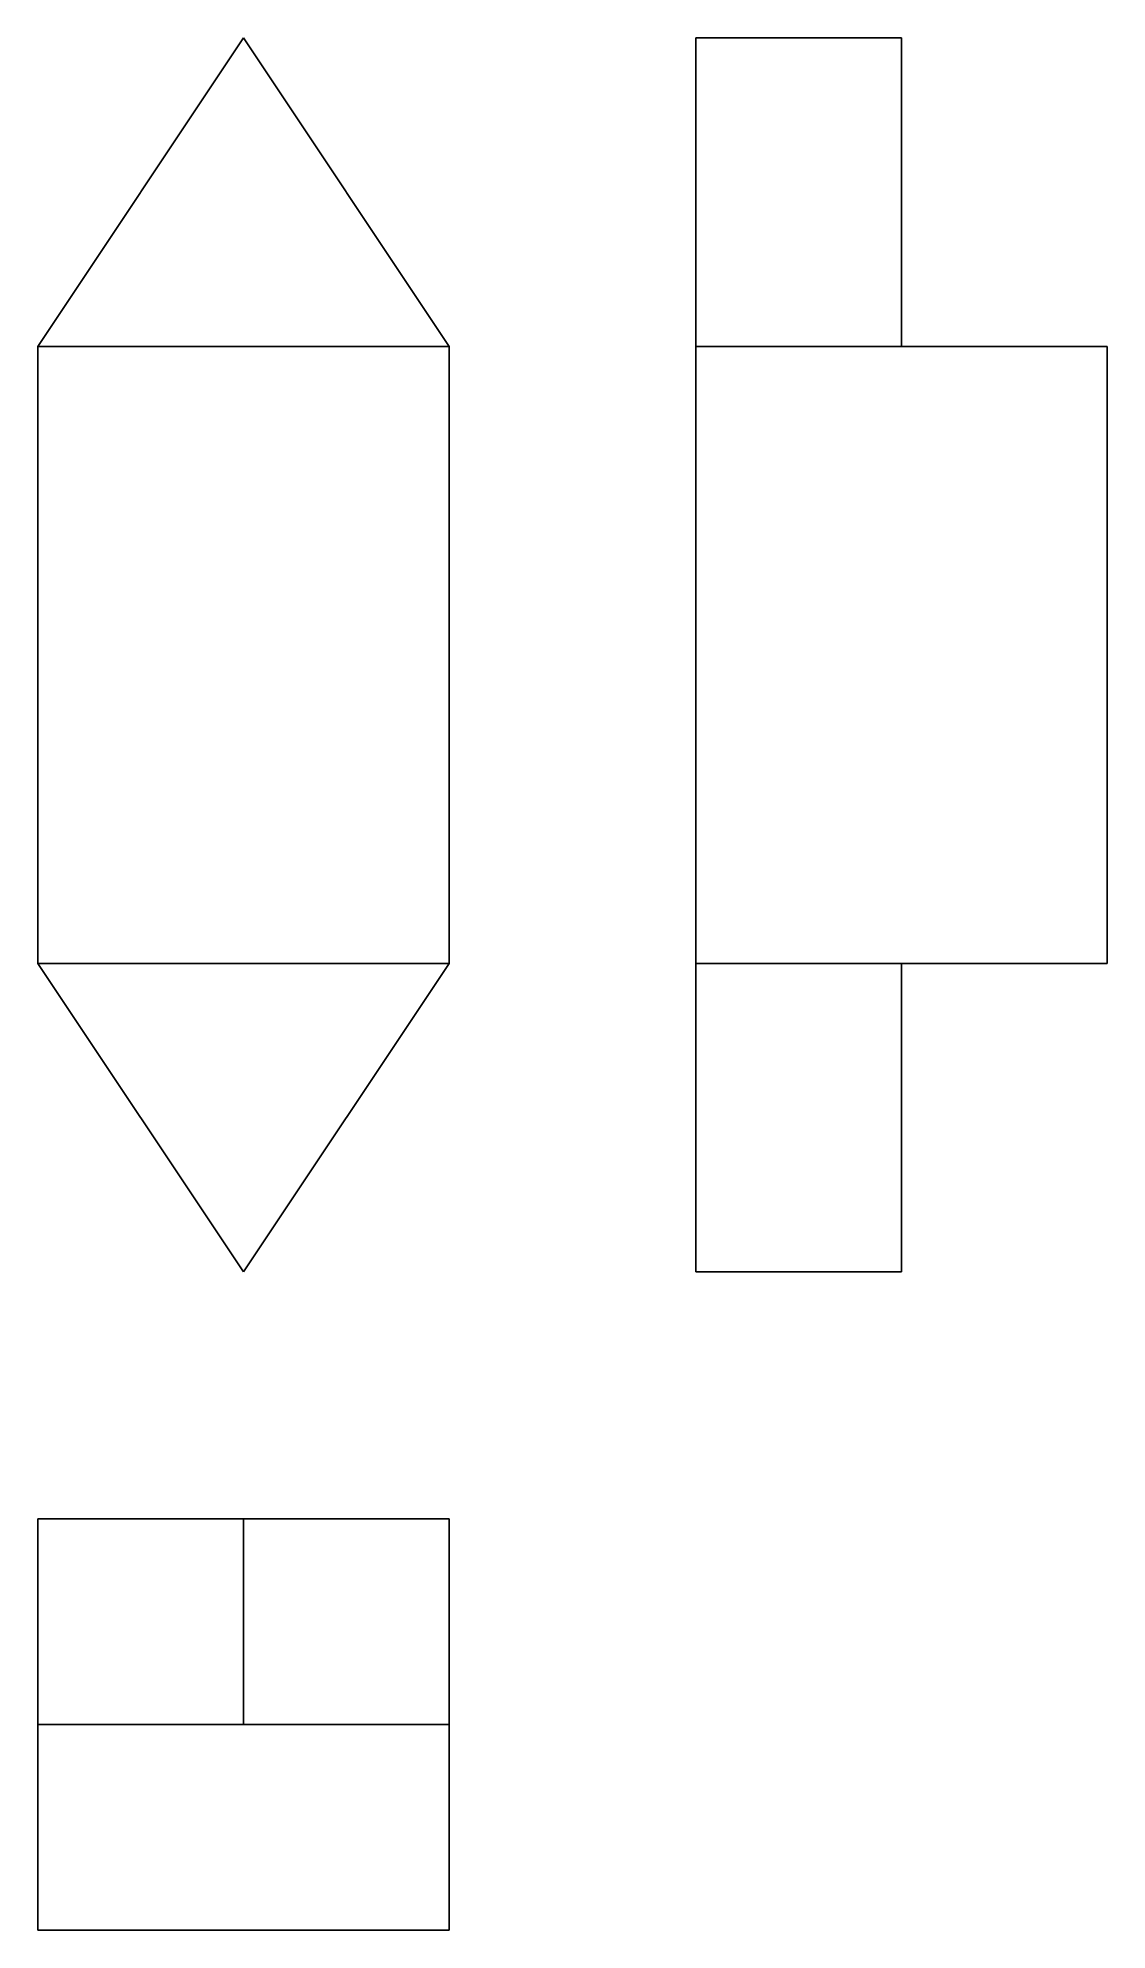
# Model space of a CAD drawing. Extents: x 0 to 0.81, y 0 to 1.43.
import ezdxf

# ---------------------------------------------------------------- set-up
doc = ezdxf.new("R2010")
doc.units = 0
doc.linetypes.add('HIDDEN', pattern=[0.04669, 0.031142, -0.015548])
for name, color, linetype in [('FRONT', 7, 'CONTINUOUS'), ('FRONT_HID', 7, 'HIDDEN'), ('LEFT', 7, 'CONTINUOUS'), ('LEFT_HID', 7, 'HIDDEN'), ('TOP', 7, 'CONTINUOUS'), ('TOP_HID', 7, 'HIDDEN')]:
    doc.layers.add(name, color=color, linetype=linetype)

msp = doc.modelspace()

# ---------------------------------------------------------------- linework, layer by layer
at = {"layer": 'FRONT'}
for p, q in [((0.155632, 1.431811), (0, 1.198364)), ((0.311263, 1.198364), (0.155632, 1.431811)), ((0, 1.198364), (0, 0.731469)), ((0.311263, 0.731469), (0.311263, 1.198364)), ((0, 0.731469), (0.155632, 0.498021)), ((0.155632, 0.498021), (0.311263, 0.731469))]:
    msp.add_line(p, q, dxfattribs=at)
at = {"layer": 'FRONT_HID', "linetype": 'HIDDEN'}
for p, q in [((0.155632, 1.198364), (0, 1.198364)), ((0, 1.198364), (0.155632, 1.198364)), ((0.155632, 1.198364), (0.311263, 1.198364)), ((0.311263, 1.198364), (0.155632, 1.198364)), ((0, 0.731469), (0.155632, 0.731469)), ((0.155632, 0.731469), (0, 0.731469)), ((0.155632, 0.731469), (0.311263, 0.731469)), ((0.311263, 0.731469), (0.155632, 0.731469))]:
    msp.add_line(p, q, dxfattribs=at)
at = {"layer": 'LEFT'}
for p, q in [((0.498021, 1.431811), (0.653653, 1.431811)), ((0.498021, 1.431811), (0.498021, 1.198364)), ((0.653653, 1.431811), (0.653653, 1.198364)), ((0.498021, 1.198364), (0.498021, 0.731469)), ((0.498021, 1.198364), (0.653653, 1.198364)), ((0.653653, 1.198364), (0.809284, 1.198364)), ((0.809284, 1.198364), (0.809284, 0.731469)), ((0.498021, 0.731469), (0.498021, 0.498021)), ((0.498021, 0.731469), (0.653653, 0.731469)), ((0.653653, 0.731469), (0.653653, 0.498021)), ((0.653653, 0.731469), (0.809284, 0.731469)), ((0.498021, 0.498021), (0.653653, 0.498021))]:
    msp.add_line(p, q, dxfattribs=at)
at = {"layer": 'LEFT_HID', "linetype": 'HIDDEN'}
for p, q in [((0.498021, 1.353995), (0.498021, 1.431811)), ((0.653653, 1.353995), (0.653653, 1.431811)), ((0.498021, 1.276179), (0.498021, 1.353995)), ((0.653653, 1.276179), (0.653653, 1.353995)), ((0.498021, 1.198364), (0.498021, 1.276179)), ((0.653653, 1.198364), (0.653653, 1.276179)), ((0.498021, 0.653653), (0.498021, 0.731469)), ((0.653653, 0.653653), (0.653653, 0.731469)), ((0.498021, 0.575837), (0.498021, 0.653653)), ((0.653653, 0.575837), (0.653653, 0.653653)), ((0.498021, 0.498021), (0.498021, 0.575837)), ((0.653653, 0.498021), (0.653653, 0.575837))]:
    msp.add_line(p, q, dxfattribs=at)
at = {"layer": 'TOP'}
for p, q in [((0.155632, 0.311263), (0, 0.311263)), ((0, 0.311263), (0, 0.155632)), ((0.155632, 0.311263), (0.155632, 0.155632)), ((0.311263, 0.311263), (0.155632, 0.311263)), ((0.311263, 0.311263), (0.311263, 0.155632)), ((0.155632, 0.155632), (0, 0.155632)), ((0, 0.155632), (0, 0)), ((0.311263, 0.155632), (0.155632, 0.155632)), ((0.311263, 0.155632), (0.311263, 0)), ((0.155632, 0), (0, 0)), ((0.311263, 0), (0.155632, 0))]:
    msp.add_line(p, q, dxfattribs=at)
at = {"layer": 'TOP_HID', "linetype": 'HIDDEN'}
for p, q in [((0.155632, 0.311263), (0.156867, 0.311263)), ((0.156867, 0.311263), (0.155632, 0.311263)), ((0.155632, 0.311263), (0.156867, 0.311263)), ((0.156867, 0.311263), (0.155632, 0.311263)), ((0.156867, 0.311263), (0.158102, 0.311263)), ((0.158102, 0.311263), (0.156867, 0.311263)), ((0.156867, 0.311263), (0.158102, 0.311263)), ((0.158102, 0.311263), (0.156867, 0.311263)), ((0.158102, 0.311263), (0.159337, 0.311263)), ((0.159337, 0.311263), (0.158102, 0.311263)), ((0.158102, 0.311263), (0.159337, 0.311263)), ((0.159337, 0.311263), (0.158102, 0.311263)), ((0.159337, 0.311263), (0.160572, 0.311263)), ((0.160572, 0.311263), (0.159337, 0.311263)), ((0.159337, 0.311263), (0.160572, 0.311263)), ((0.160572, 0.311263), (0.159337, 0.311263)), ((0.160572, 0.311263), (0.161807, 0.311263)), ((0.161807, 0.311263), (0.160572, 0.311263)), ((0.160572, 0.311263), (0.161807, 0.311263)), ((0.161807, 0.311263), (0.160572, 0.311263)), ((0.161807, 0.311263), (0.163043, 0.311263)), ((0.163043, 0.311263), (0.161807, 0.311263)), ((0.161807, 0.311263), (0.163043, 0.311263)), ((0.163043, 0.311263), (0.161807, 0.311263)), ((0.163043, 0.311263), (0.164278, 0.311263)), ((0.164278, 0.311263), (0.163043, 0.311263)), ((0.163043, 0.311263), (0.164278, 0.311263)), ((0.164278, 0.311263), (0.163043, 0.311263)), ((0.164278, 0.311263), (0.165513, 0.311263)), ((0.165513, 0.311263), (0.164278, 0.311263)), ((0.164278, 0.311263), (0.165513, 0.311263)), ((0.165513, 0.311263), (0.164278, 0.311263)), ((0.165513, 0.311263), (0.166748, 0.311263)), ((0.166748, 0.311263), (0.165513, 0.311263)), ((0.165513, 0.311263), (0.166748, 0.311263)), ((0.166748, 0.311263), (0.165513, 0.311263)), ((0.166748, 0.311263), (0.167983, 0.311263)), ((0.167983, 0.311263), (0.166748, 0.311263)), ((0.166748, 0.311263), (0.167983, 0.311263)), ((0.167983, 0.311263), (0.166748, 0.311263)), ((0.167983, 0.311263), (0.169219, 0.311263)), ((0.169219, 0.311263), (0.167983, 0.311263)), ((0.167983, 0.311263), (0.169219, 0.311263)), ((0.169219, 0.311263), (0.167983, 0.311263)), ((0.169219, 0.311263), (0.170454, 0.311263)), ((0.170454, 0.311263), (0.169219, 0.311263)), ((0.169219, 0.311263), (0.170454, 0.311263)), ((0.170454, 0.311263), (0.169219, 0.311263)), ((0.170454, 0.311263), (0.171689, 0.311263)), ((0.171689, 0.311263), (0.170454, 0.311263)), ((0.170454, 0.311263), (0.171689, 0.311263)), ((0.171689, 0.311263), (0.170454, 0.311263)), ((0.171689, 0.311263), (0.172924, 0.311263)), ((0.172924, 0.311263), (0.171689, 0.311263)), ((0.171689, 0.311263), (0.172924, 0.311263)), ((0.172924, 0.311263), (0.171689, 0.311263)), ((0.172924, 0.311263), (0.174159, 0.311263)), ((0.174159, 0.311263), (0.172924, 0.311263)), ((0.172924, 0.311263), (0.174159, 0.311263)), ((0.174159, 0.311263), (0.172924, 0.311263)), ((0.174159, 0.311263), (0.175394, 0.311263)), ((0.175394, 0.311263), (0.174159, 0.311263)), ((0.174159, 0.311263), (0.175394, 0.311263)), ((0.175394, 0.311263), (0.174159, 0.311263)), ((0.175394, 0.311263), (0.17663, 0.311263)), ((0.17663, 0.311263), (0.175394, 0.311263)), ((0.175394, 0.311263), (0.17663, 0.311263)), ((0.17663, 0.311263), (0.175394, 0.311263)), ((0.17663, 0.311263), (0.177865, 0.311263)), ((0.177865, 0.311263), (0.17663, 0.311263)), ((0.17663, 0.311263), (0.177865, 0.311263)), ((0.177865, 0.311263), (0.17663, 0.311263)), ((0.177865, 0.311263), (0.1791, 0.311263)), ((0.1791, 0.311263), (0.177865, 0.311263)), ((0.177865, 0.311263), (0.1791, 0.311263)), ((0.1791, 0.311263), (0.177865, 0.311263)), ((0.1791, 0.311263), (0.180335, 0.311263)), ((0.180335, 0.311263), (0.1791, 0.311263)), ((0.1791, 0.311263), (0.180335, 0.311263)), ((0.180335, 0.311263), (0.1791, 0.311263)), ((0.180335, 0.311263), (0.18157, 0.311263)), ((0.18157, 0.311263), (0.180335, 0.311263)), ((0.180335, 0.311263), (0.18157, 0.311263)), ((0.18157, 0.311263), (0.180335, 0.311263)), ((0.18157, 0.311263), (0.182805, 0.311263)), ((0.182805, 0.311263), (0.18157, 0.311263)), ((0.18157, 0.311263), (0.182805, 0.311263)), ((0.182805, 0.311263), (0.18157, 0.311263)), ((0.182805, 0.311263), (0.184041, 0.311263)), ((0.184041, 0.311263), (0.182805, 0.311263)), ((0.182805, 0.311263), (0.184041, 0.311263)), ((0.184041, 0.311263), (0.182805, 0.311263)), ((0.184041, 0.311263), (0.185276, 0.311263)), ((0.185276, 0.311263), (0.184041, 0.311263)), ((0.184041, 0.311263), (0.185276, 0.311263)), ((0.185276, 0.311263), (0.184041, 0.311263)), ((0.185276, 0.311263), (0.186511, 0.311263)), ((0.186511, 0.311263), (0.185276, 0.311263)), ((0.185276, 0.311263), (0.186511, 0.311263)), ((0.186511, 0.311263), (0.185276, 0.311263)), ((0.186511, 0.311263), (0.187746, 0.311263)), ((0.187746, 0.311263), (0.186511, 0.311263)), ((0.186511, 0.311263), (0.187746, 0.311263)), ((0.187746, 0.311263), (0.186511, 0.311263)), ((0.187746, 0.311263), (0.188981, 0.311263)), ((0.188981, 0.311263), (0.187746, 0.311263)), ((0.187746, 0.311263), (0.188981, 0.311263)), ((0.188981, 0.311263), (0.187746, 0.311263)), ((0.188981, 0.311263), (0.190216, 0.311263)), ((0.190216, 0.311263), (0.188981, 0.311263)), ((0.188981, 0.311263), (0.190216, 0.311263)), ((0.190216, 0.311263), (0.188981, 0.311263)), ((0.190216, 0.311263), (0.191452, 0.311263)), ((0.191452, 0.311263), (0.190216, 0.311263)), ((0.190216, 0.311263), (0.191452, 0.311263)), ((0.191452, 0.311263), (0.190216, 0.311263)), ((0.191452, 0.311263), (0.192687, 0.311263)), ((0.192687, 0.311263), (0.191452, 0.311263)), ((0.191452, 0.311263), (0.192687, 0.311263)), ((0.192687, 0.311263), (0.191452, 0.311263)), ((0.192687, 0.311263), (0.193922, 0.311263)), ((0.193922, 0.311263), (0.192687, 0.311263)), ((0.192687, 0.311263), (0.193922, 0.311263)), ((0.193922, 0.311263), (0.192687, 0.311263)), ((0.155632, 0.155632), (0.156867, 0.155632)), ((0.156867, 0.155632), (0.155632, 0.155632)), ((0.155632, 0.155632), (0.156867, 0.155632)), ((0.156867, 0.155632), (0.155632, 0.155632)), ((0.156867, 0.155632), (0.158102, 0.155632)), ((0.158102, 0.155632), (0.156867, 0.155632)), ((0.156867, 0.155632), (0.158102, 0.155632)), ((0.158102, 0.155632), (0.156867, 0.155632)), ((0.158102, 0.155632), (0.159337, 0.155632)), ((0.159337, 0.155632), (0.158102, 0.155632)), ((0.158102, 0.155632), (0.159337, 0.155632)), ((0.159337, 0.155632), (0.158102, 0.155632)), ((0.159337, 0.155632), (0.160572, 0.155632)), ((0.160572, 0.155632), (0.159337, 0.155632)), ((0.159337, 0.155632), (0.160572, 0.155632)), ((0.160572, 0.155632), (0.159337, 0.155632)), ((0.160572, 0.155632), (0.161807, 0.155632)), ((0.161807, 0.155632), (0.160572, 0.155632)), ((0.160572, 0.155632), (0.161807, 0.155632)), ((0.161807, 0.155632), (0.160572, 0.155632)), ((0.161807, 0.155632), (0.163043, 0.155632)), ((0.163043, 0.155632), (0.161807, 0.155632)), ((0.161807, 0.155632), (0.163043, 0.155632)), ((0.163043, 0.155632), (0.161807, 0.155632)), ((0.163043, 0.155632), (0.164278, 0.155632)), ((0.164278, 0.155632), (0.163043, 0.155632)), ((0.163043, 0.155632), (0.164278, 0.155632)), ((0.164278, 0.155632), (0.163043, 0.155632)), ((0.164278, 0.155632), (0.165513, 0.155632)), ((0.165513, 0.155632), (0.164278, 0.155632)), ((0.164278, 0.155632), (0.165513, 0.155632)), ((0.165513, 0.155632), (0.164278, 0.155632)), ((0.165513, 0.155632), (0.166748, 0.155632)), ((0.166748, 0.155632), (0.165513, 0.155632)), ((0.165513, 0.155632), (0.166748, 0.155632)), ((0.166748, 0.155632), (0.165513, 0.155632)), ((0.166748, 0.155632), (0.167983, 0.155632)), ((0.167983, 0.155632), (0.166748, 0.155632)), ((0.166748, 0.155632), (0.167983, 0.155632)), ((0.167983, 0.155632), (0.166748, 0.155632)), ((0.167983, 0.155632), (0.169219, 0.155632)), ((0.169219, 0.155632), (0.167983, 0.155632)), ((0.167983, 0.155632), (0.169219, 0.155632)), ((0.169219, 0.155632), (0.167983, 0.155632)), ((0.169219, 0.155632), (0.170454, 0.155632)), ((0.170454, 0.155632), (0.169219, 0.155632)), ((0.169219, 0.155632), (0.170454, 0.155632)), ((0.170454, 0.155632), (0.169219, 0.155632)), ((0.170454, 0.155632), (0.171689, 0.155632)), ((0.171689, 0.155632), (0.170454, 0.155632)), ((0.170454, 0.155632), (0.171689, 0.155632)), ((0.171689, 0.155632), (0.170454, 0.155632)), ((0.171689, 0.155632), (0.172924, 0.155632)), ((0.172924, 0.155632), (0.171689, 0.155632)), ((0.171689, 0.155632), (0.172924, 0.155632)), ((0.172924, 0.155632), (0.171689, 0.155632)), ((0.172924, 0.155632), (0.174159, 0.155632)), ((0.174159, 0.155632), (0.172924, 0.155632)), ((0.172924, 0.155632), (0.174159, 0.155632)), ((0.174159, 0.155632), (0.172924, 0.155632)), ((0.174159, 0.155632), (0.175394, 0.155632)), ((0.175394, 0.155632), (0.174159, 0.155632)), ((0.174159, 0.155632), (0.175394, 0.155632)), ((0.175394, 0.155632), (0.174159, 0.155632)), ((0.175394, 0.155632), (0.17663, 0.155632)), ((0.17663, 0.155632), (0.175394, 0.155632)), ((0.175394, 0.155632), (0.17663, 0.155632)), ((0.17663, 0.155632), (0.175394, 0.155632)), ((0.17663, 0.155632), (0.177865, 0.155632)), ((0.177865, 0.155632), (0.17663, 0.155632)), ((0.17663, 0.155632), (0.177865, 0.155632)), ((0.177865, 0.155632), (0.17663, 0.155632)), ((0.177865, 0.155632), (0.1791, 0.155632)), ((0.1791, 0.155632), (0.177865, 0.155632)), ((0.177865, 0.155632), (0.1791, 0.155632)), ((0.1791, 0.155632), (0.177865, 0.155632)), ((0.1791, 0.155632), (0.180335, 0.155632)), ((0.180335, 0.155632), (0.1791, 0.155632)), ((0.1791, 0.155632), (0.180335, 0.155632)), ((0.180335, 0.155632), (0.1791, 0.155632)), ((0.180335, 0.155632), (0.18157, 0.155632)), ((0.18157, 0.155632), (0.180335, 0.155632)), ((0.180335, 0.155632), (0.18157, 0.155632)), ((0.18157, 0.155632), (0.180335, 0.155632)), ((0.18157, 0.155632), (0.182805, 0.155632)), ((0.182805, 0.155632), (0.18157, 0.155632)), ((0.18157, 0.155632), (0.182805, 0.155632)), ((0.182805, 0.155632), (0.18157, 0.155632)), ((0.182805, 0.155632), (0.184041, 0.155632)), ((0.184041, 0.155632), (0.182805, 0.155632)), ((0.182805, 0.155632), (0.184041, 0.155632)), ((0.184041, 0.155632), (0.182805, 0.155632)), ((0.184041, 0.155632), (0.185276, 0.155632)), ((0.185276, 0.155632), (0.184041, 0.155632)), ((0.184041, 0.155632), (0.185276, 0.155632)), ((0.185276, 0.155632), (0.184041, 0.155632)), ((0.185276, 0.155632), (0.186511, 0.155632)), ((0.186511, 0.155632), (0.185276, 0.155632)), ((0.185276, 0.155632), (0.186511, 0.155632)), ((0.186511, 0.155632), (0.185276, 0.155632)), ((0.186511, 0.155632), (0.187746, 0.155632)), ((0.187746, 0.155632), (0.186511, 0.155632)), ((0.186511, 0.155632), (0.187746, 0.155632)), ((0.187746, 0.155632), (0.186511, 0.155632)), ((0.187746, 0.155632), (0.188981, 0.155632)), ((0.188981, 0.155632), (0.187746, 0.155632)), ((0.187746, 0.155632), (0.188981, 0.155632)), ((0.188981, 0.155632), (0.187746, 0.155632)), ((0.188981, 0.155632), (0.190216, 0.155632)), ((0.190216, 0.155632), (0.188981, 0.155632)), ((0.188981, 0.155632), (0.190216, 0.155632)), ((0.190216, 0.155632), (0.188981, 0.155632)), ((0.190216, 0.155632), (0.191452, 0.155632)), ((0.191452, 0.155632), (0.190216, 0.155632)), ((0.190216, 0.155632), (0.191452, 0.155632)), ((0.191452, 0.155632), (0.190216, 0.155632)), ((0.191452, 0.155632), (0.192687, 0.155632)), ((0.192687, 0.155632), (0.191452, 0.155632)), ((0.191452, 0.155632), (0.192687, 0.155632)), ((0.192687, 0.155632), (0.191452, 0.155632)), ((0.192687, 0.155632), (0.193922, 0.155632)), ((0.193922, 0.155632), (0.192687, 0.155632)), ((0.192687, 0.155632), (0.193922, 0.155632)), ((0.193922, 0.155632), (0.192687, 0.155632))]:
    msp.add_line(p, q, dxfattribs=at)

doc.saveas('drawing.dxf')
